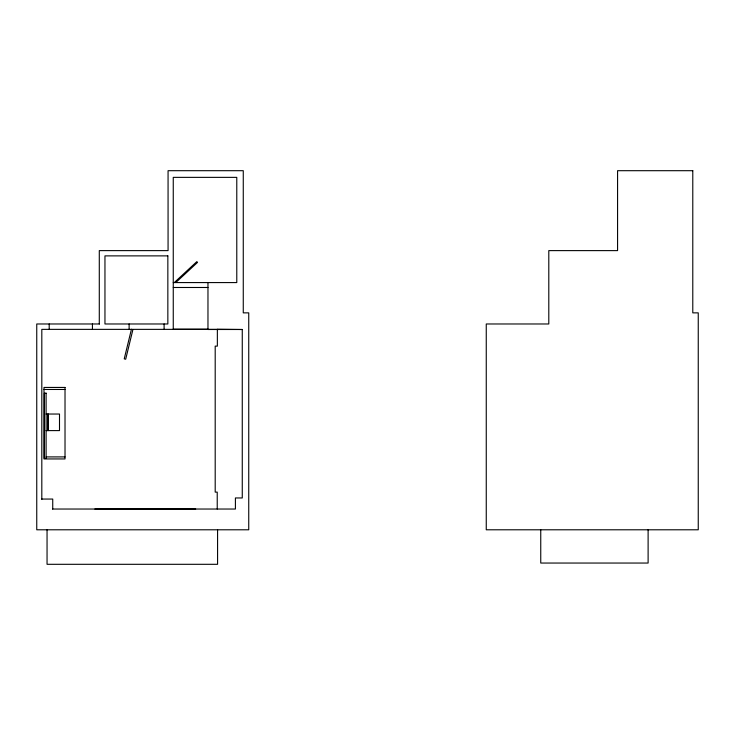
<?xml version="1.0" encoding="UTF-8"?>
<svg xmlns="http://www.w3.org/2000/svg" width="735" height="735" viewBox="0 0 735 735"><rect width="100%" height="100%" fill="white"/><g stroke="black" fill="none" stroke-linecap="round" stroke-linejoin="round"><path stroke-width="1.1" d="M174.535 282.332L196.833 261.642L197.531 262.386L176.051 282.313M173.258 282.58L236.78 282.58L236.78 177.365L173.258 177.365L173.258 329.363M173.258 287.486L207.968 287.486M99.482 323.979L36.75 323.979L36.75 529.788L248.742 529.788L248.742 312.862L243.267 312.862L243.267 170.695L168.067 170.695L168.067 250.617L99.289 250.617L99.289 323.979M173.258 329.197L207.968 329.197M217.275 329.363L41.812 329.363L41.812 499.414M52.479 509.033L235.411 509.033L235.411 497.962L242.265 497.962L242.265 329.5L207.968 329.5L207.968 282.58M43.99 389.467L65.02 389.467M46.048 414.035L59.498 414.035L59.498 430.6L46.048 430.6M46.204 456.904L65.02 456.904M41.812 499.056L52.736 499.056L52.736 509.033M94.879 509.033L195.666 509.033M242.265 329.5L217.358 329.197L217.358 346.13L215.199 346.13L215.199 492.119L217.229 492.119L217.229 509.033M648.114 529.788L648.114 563.047L540.749 563.047L540.749 529.788M217.578 529.788L217.578 564.305L47.049 564.305L47.049 529.788M164.107 323.979L164.107 329.363M129.121 323.979L129.121 329.363M92.435 323.979L92.435 329.363M49.199 323.979L49.199 329.363M48.161 414.035L48.161 430.6M47.867 414.035L47.867 430.6M131.409 329.363L124.233 358.864L125.694 359.222L132.87 329.721L131.409 329.363M692.783 170.695L617.575 170.695L617.575 250.617L548.797 250.617L548.797 323.979L486.258 323.979L486.258 529.788L698.25 529.788L698.25 312.862L692.783 312.862L692.783 170.695M167.846 255.881L104.958 255.881L104.958 323.979L167.846 323.979L167.846 255.881M65.02 387.437L43.99 387.437L43.99 458.943L65.02 458.943L65.02 387.437M46.103 393.179L44.366 393.179L44.366 458.309L46.103 458.309L46.103 393.179"/></g></svg>
